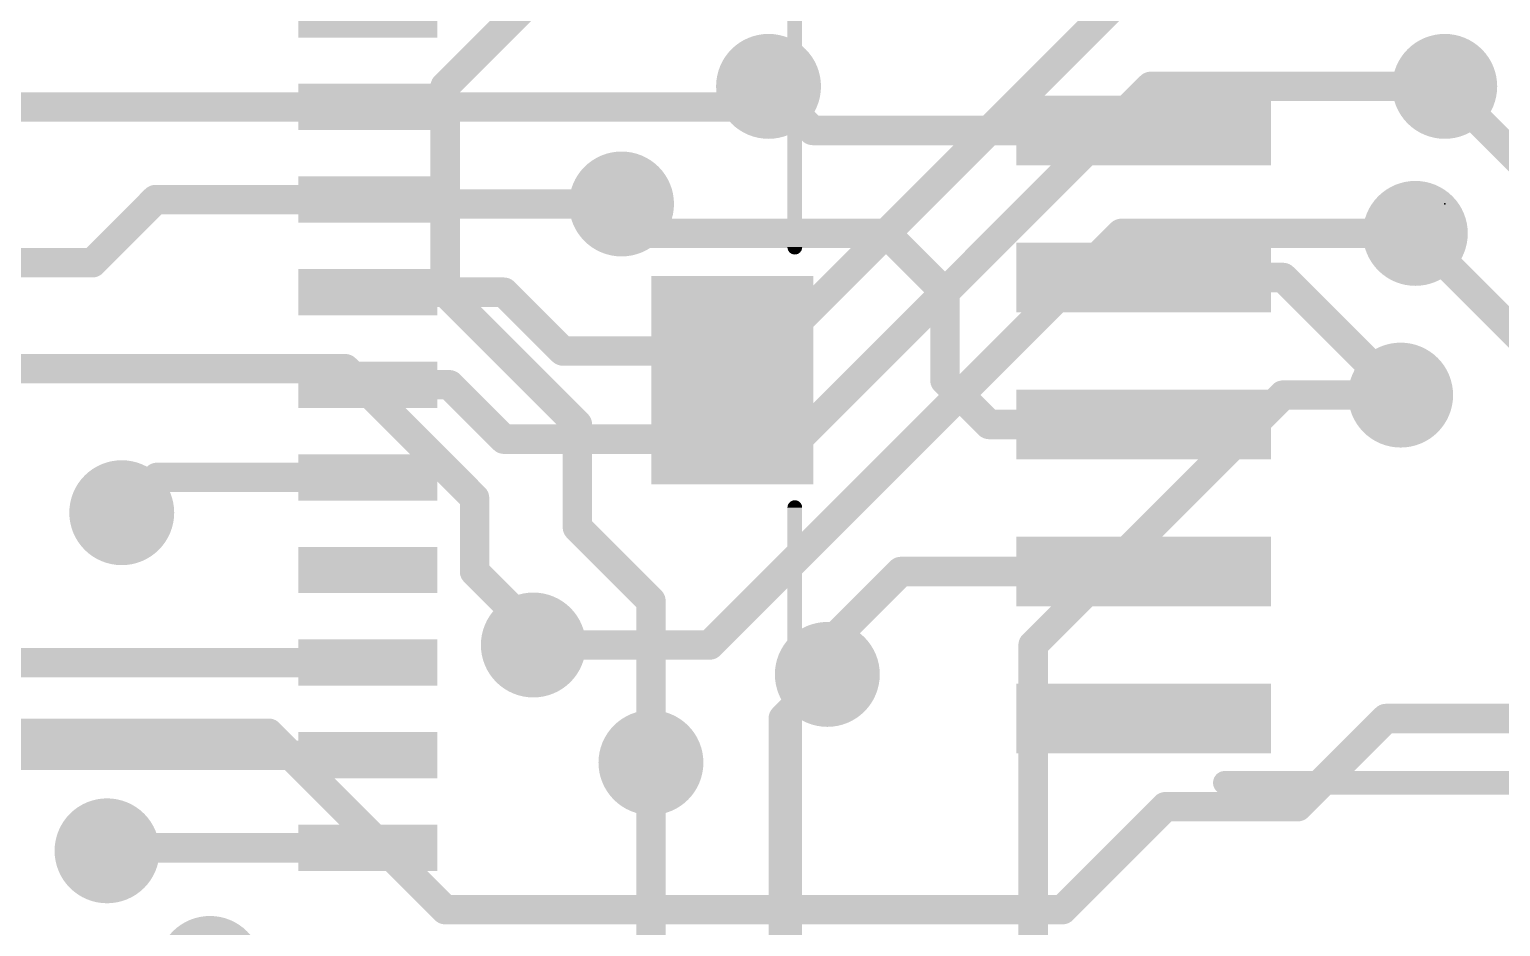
# Model space of a CAD drawing. Extents: x -13.4 to 36.9, y -18 to 22.9.
# Drawn here: x 7.84 to 20.55, y -1.42 to 6.33 of the extents above; entities that cross this region are included whole.
import ezdxf

# ---------------------------------------------------------------- set-up
doc = ezdxf.new("R2010")
doc.units = 0
for name, color, linetype in [('1', 12, 'CONTINUOUS'), ('16', 132, 'CONTINUOUS'), ('18', 110, 'CONTINUOUS'), ('21', 40, 'CONTINUOUS'), ('23', 53, 'CONTINUOUS')]:
    doc.layers.add(name, color=color, linetype=linetype)

# ---------------------------------------------------------------- blocks, each defined once
blk = doc.blocks.new('RECT')
blk.add_solid([(-0.5, -0.5), (0.5, -0.5), (-0.5, 0.5), (0.5, 0.5)])
blk = doc.blocks.new('ROUNDV')
at = {"const_width": 0.5}
blk.add_lwpolyline([(0, -0.25, 1), (0, 0.25, 1), (0, -0.25)], format="xyb", dxfattribs=at)

msp = doc.modelspace()

# ---------------------------------------------------------------- linework, layer by layer
at = {"layer": '1', "const_width": 0.254}
for points in [[(12.446, 6.858), (11.43, 5.842)], [(11.43, 5.842), (11.43, 4.064)], [(14.224, 5.842), (14.605, 5.461)], [(20.066, 5.842), (21.717, 4.191)], [(14.605, 5.461), (17.466, 5.461)], [(12.954, 4.826), (13.208, 4.572)], [(13.208, 4.572), (15.24, 4.572)], [(15.24, 4.572), (15.748, 4.064)], [(19.812, 4.572), (20.828, 3.556)], [(17.466, 4.191), (18.669, 4.191)], [(18.669, 4.191), (19.685, 3.175)], [(11.43, 4.064), (12.573, 2.921)], [(15.748, 4.064), (15.748, 3.302)], [(10.567, 3.403), (4.111, 3.403)], [(10.567, 3.403), (11.684, 2.286)], [(15.748, 3.302), (16.129, 2.921)], [(12.573, 2.921), (12.573, 2.032)], [(16.129, 2.921), (17.466, 2.921)], [(11.684, 2.286), (11.684, 1.651)], [(12.573, 2.032), (13.208, 1.397)], [(11.684, 1.651), (12.192, 1.143)], [(15.367, 1.651), (14.732, 1.016)], [(17.466, 1.651), (15.367, 1.651)], [(13.208, 1.397), (13.208, 0)], [(12.192, 1.143), (12.192, 1.016)], [(14.732, 1.016), (14.732, 0.762)], [(19.558, 0.381), (18.796, -0.381)], [(22.666, 0.381), (19.558, 0.381)], [(9.906, 0.254), (5.334, 0.254)], [(9.906, 0.254), (11.43, -1.27)], [(17.653, -0.381), (16.764, -1.27)], [(18.796, -0.381), (17.653, -0.381)], [(16.764, -1.27), (11.43, -1.27)]]:
    msp.add_lwpolyline(points, dxfattribs=at)
at = {"layer": '1', "const_width": 0.127}
for points in [[(11.4935, 5.842, 1), (11.3665, 5.842)], [(11.3851, 5.8869, 1), (11.4749, 5.7971)], [(14.2689, 5.8869, 1), (14.1791, 5.7971)], [(20.1109, 5.8869, 1), (20.0211, 5.7971)], [(14.605, 5.5245, 1), (14.605, 5.3975)], [(14.5601, 5.4161, 1), (14.6499, 5.5059)], [(17.466, 5.3975, 1), (17.466, 5.5245)], [(12.9989, 4.8709, 1), (12.9091, 4.7811)], [(13.208, 4.6355, 1), (13.208, 4.5085)], [(13.1631, 4.5271, 1), (13.2529, 4.6169)], [(15.2849, 4.6169, 1), (15.1951, 4.5271)], [(15.24, 4.5085, 1), (15.24, 4.6355)], [(19.8569, 4.6169, 1), (19.7671, 4.5271)], [(17.466, 4.2545, 1), (17.466, 4.1275)], [(18.7139, 4.2359, 1), (18.6241, 4.1461)], [(18.669, 4.1275, 1), (18.669, 4.2545)], [(11.4749, 4.1089, 1), (11.3851, 4.0191)], [(11.3665, 4.064, 1), (11.4935, 4.064)], [(15.8115, 4.064, 1), (15.6845, 4.064)], [(15.7031, 4.0191, 1), (15.7929, 4.1089)], [(10.6119, 3.4479, 1), (10.5221, 3.3581)], [(10.567, 3.3395, 1), (10.567, 3.4665)], [(15.7929, 3.3469, 1), (15.7031, 3.2571)], [(15.6845, 3.302, 1), (15.8115, 3.302)], [(19.6401, 3.1301, 1), (19.7299, 3.2199)], [(12.6365, 2.921, 1), (12.5095, 2.921)], [(12.5281, 2.8761, 1), (12.6179, 2.9659)], [(16.129, 2.9845, 1), (16.129, 2.8575)], [(16.0841, 2.8761, 1), (16.1739, 2.9659)], [(17.466, 2.8575, 1), (17.466, 2.9845)], [(11.7475, 2.286, 1), (11.6205, 2.286)], [(11.6391, 2.2411, 1), (11.7289, 2.3309)], [(12.6179, 2.0769, 1), (12.5281, 1.9871)], [(12.5095, 2.032, 1), (12.6365, 2.032)], [(11.7289, 1.6959, 1), (11.6391, 1.6061)], [(11.6205, 1.651, 1), (11.7475, 1.651)], [(15.367, 1.7145, 1), (15.367, 1.5875)], [(15.4119, 1.6061, 1), (15.3221, 1.6959)], [(17.466, 1.5875, 1), (17.466, 1.7145)], [(13.2715, 1.397, 1), (13.1445, 1.397)], [(13.1631, 1.3521, 1), (13.2529, 1.4419)], [(12.2555, 1.143, 1), (12.1285, 1.143)], [(12.1471, 1.0981, 1), (12.2369, 1.1879)], [(12.1285, 1.016, 1), (12.2555, 1.016)], [(14.7955, 1.016, 1), (14.6685, 1.016)], [(14.6871, 1.0609, 1), (14.7769, 0.9711)], [(14.6685, 0.762, 1), (14.7955, 0.762)], [(19.558, 0.4445, 1), (19.558, 0.3175)], [(19.6029, 0.3361, 1), (19.5131, 0.4259)], [(9.9509, 0.2989, 1), (9.8611, 0.2091)], [(9.906, 0.1905, 1), (9.906, 0.3175)], [(13.1445, 0, 1), (13.2715, 0)], [(17.653, -0.3175, 1), (17.653, -0.4445)], [(17.6979, -0.4259, 1), (17.6081, -0.3361)], [(18.796, -0.4445, 1), (18.796, -0.3175)], [(18.7511, -0.3361, 1), (18.8409, -0.4259)], [(11.43, -1.2065, 1), (11.43, -1.3335)], [(16.764, -1.3335, 1), (16.764, -1.2065)], [(11.3851, -1.3149, 1), (11.4749, -1.2251)], [(16.7191, -1.2251, 1), (16.8089, -1.3149)]]:
    msp.add_lwpolyline(points, format="xyb", dxfattribs=at)
at = {"layer": '16', "const_width": 0.254}
for points in [[(14.224, 3.556), (19.05, 8.382)], [(14.046, 5.664), (14.224, 5.842)], [(14.478, 2.794), (17.526, 5.842)], [(17.526, 5.842), (20.066, 5.842)], [(7.696, 5.664), (10.762, 5.664)], [(10.762, 5.664), (14.046, 5.664)], [(8.382, 4.318), (8.928, 4.864)], [(8.928, 4.864), (10.762, 4.864)], [(10.762, 4.864), (10.8, 4.826)], [(10.8, 4.826), (12.954, 4.826)], [(17.272, 4.572), (13.716, 1.016)], [(17.272, 4.572), (19.812, 4.572)], [(6.35, 4.318), (8.382, 4.318)], [(10.762, 4.064), (11.938, 4.064)], [(11.938, 4.064), (12.446, 3.556)], [(12.446, 3.556), (14.224, 3.556)], [(10.762, 3.264), (11.468, 3.264)], [(11.468, 3.264), (11.938, 2.794)], [(18.669, 3.175), (16.51, 1.016)], [(18.669, 3.175), (19.685, 3.175)], [(11.938, 2.794), (14.478, 2.794)], [(8.941, 2.464), (8.636, 2.159)], [(10.762, 2.464), (8.941, 2.464)], [(12.192, 1.016), (13.716, 1.016)], [(16.51, 1.016), (16.51, -3.556)], [(10.762, 0.864), (3.708, 0.864)], [(14.732, 0.762), (14.351, 0.381)], [(14.351, 0.381), (14.351, -6.35)], [(10.762, 0.064), (3.111, 0.064)], [(13.208, -4.953), (13.208, 0)], [(8.535, -0.736), (8.509, -0.762)], [(10.762, -0.736), (8.535, -0.736)]]:
    msp.add_lwpolyline(points, dxfattribs=at)
at = {"layer": '16', "const_width": 0.127}
for points in [[(14.2689, 5.7971, 1), (14.1791, 5.8869)], [(17.526, 5.9055, 1), (17.526, 5.7785)], [(17.5709, 5.7971, 1), (17.4811, 5.8869)], [(20.066, 5.7785, 1), (20.066, 5.9055)], [(10.762, 5.7275, 1), (10.762, 5.6005)], [(10.762, 5.6005, 1), (10.762, 5.7275)], [(14.0011, 5.7089, 1), (14.0909, 5.6191)], [(14.046, 5.6005, 1), (14.046, 5.7275)], [(8.928, 4.9275, 1), (8.928, 4.8005)], [(8.9729, 4.8191, 1), (8.8831, 4.9089)], [(10.8069, 4.9089, 1), (10.7171, 4.8191)], [(10.762, 4.8005, 1), (10.762, 4.9275)], [(10.8, 4.8895, 1), (10.8, 4.7625)], [(10.7551, 4.7811, 1), (10.8449, 4.8709)], [(12.954, 4.7625, 1), (12.954, 4.8895)], [(17.272, 4.6355, 1), (17.272, 4.5085)], [(17.3169, 4.5271, 1), (17.2271, 4.6169)], [(19.812, 4.5085, 1), (19.812, 4.6355)], [(8.3371, 4.3629, 1), (8.4269, 4.2731)], [(8.382, 4.2545, 1), (8.382, 4.3815)], [(10.762, 4.1275, 1), (10.762, 4.0005)], [(11.9829, 4.1089, 1), (11.8931, 4.0191)], [(11.938, 4.0005, 1), (11.938, 4.1275)], [(12.446, 3.6195, 1), (12.446, 3.4925)], [(12.4011, 3.5111, 1), (12.4909, 3.6009)], [(14.1791, 3.6009, 1), (14.2689, 3.5111)], [(14.224, 3.4925, 1), (14.224, 3.6195)], [(10.762, 3.3275, 1), (10.762, 3.2005)], [(11.5129, 3.3089, 1), (11.4231, 3.2191)], [(11.468, 3.2005, 1), (11.468, 3.3275)], [(18.669, 3.2385, 1), (18.669, 3.1115)], [(18.7139, 3.1301, 1), (18.6241, 3.2199)], [(19.685, 3.1115, 1), (19.685, 3.2385)], [(11.938, 2.8575, 1), (11.938, 2.7305)], [(11.8931, 2.7491, 1), (11.9829, 2.8389)], [(14.4331, 2.8389, 1), (14.5229, 2.7491)], [(14.478, 2.7305, 1), (14.478, 2.8575)], [(8.941, 2.5275, 1), (8.941, 2.4005)], [(8.9859, 2.4191, 1), (8.8961, 2.5089)], [(10.762, 2.4005, 1), (10.762, 2.5275)], [(8.5911, 2.2039, 1), (8.6809, 2.1141)], [(12.192, 1.0795, 1), (12.192, 0.9525)], [(13.6711, 1.0609, 1), (13.7609, 0.9711)], [(13.716, 0.9525, 1), (13.716, 1.0795)], [(16.5735, 1.016, 1), (16.4465, 1.016)], [(16.4651, 1.0609, 1), (16.5549, 0.9711)], [(10.762, 0.8005, 1), (10.762, 0.9275)], [(14.7769, 0.7171, 1), (14.6871, 0.8069)], [(14.4145, 0.381, 1), (14.2875, 0.381)], [(14.3061, 0.4259, 1), (14.3959, 0.3361)], [(10.762, 0.0005, 1), (10.762, 0.1275)], [(13.2715, 0, 1), (13.1445, 0)], [(8.535, -0.6725, 1), (8.535, -0.7995)], [(8.5799, -0.7809, 1), (8.4901, -0.6911)], [(10.762, -0.7995, 1), (10.762, -0.6725)], [(8.4641, -0.7171, 1), (8.5539, -0.8069)]]:
    msp.add_lwpolyline(points, format="xyb", dxfattribs=at)
at = {"layer": '21'}
for points, const_width in [([(14.451, 8.153), (14.451, 4.453)], 0.127), ([(14.451, 2.203), (14.451, -2.847)], 0.127), ([(21.966, -0.174), (18.166, -0.174)], 0.2032)]:
    msp.add_lwpolyline(points, dxfattribs=dict(at, const_width=const_width))
for points, const_width in [([(14.4192, 4.453, 1), (14.4828, 4.453)], 0.0635), ([(14.4828, 2.203, 1), (14.4192, 2.203)], 0.0635), ([(18.166, -0.1232, 1), (18.166, -0.2248)], 0.1016)]:
    msp.add_lwpolyline(points, format="xyb", dxfattribs=dict(at, const_width=const_width))
at = {"layer": '23'}
msp.add_point((20.066, 4.826), dxfattribs=at)

# ---------------------------------------------------------------- block references
at = {"layer": '1', "xscale": 0.6, "yscale": 2.2, "rotation": 270}
for p in [(17.466, 5.461), (17.466, 4.191), (17.466, 2.921), (17.466, 1.651), (17.466, 0.381)]:
    msp.add_blockref('RECT', p, dxfattribs=at)
at = {"layer": '1', "xscale": 1.4, "yscale": 1.8}
msp.add_blockref('RECT', (13.911, 3.303), dxfattribs=at)
at = {"layer": '16', "xscale": 1.2, "yscale": 0.4}
for p in [(10.762, 6.464), (10.762, 5.664), (10.762, 4.864), (10.762, 4.064), (10.762, 3.264), (10.762, 2.464), (10.762, 1.664), (10.762, 0.864), (10.762, 0.064), (10.762, -0.736)]:
    msp.add_blockref('RECT', p, dxfattribs=at)
at = {"layer": '18', "xscale": 0.9064, "yscale": 0.9064}
for p in [(14.224, 5.842), (14.224, 5.842), (20.066, 5.842), (20.066, 5.842), (12.954, 4.826), (12.954, 4.826), (19.812, 4.572), (19.812, 4.572), (19.685, 3.175), (19.685, 3.175), (8.636, 2.159), (8.636, 2.159), (12.192, 1.016), (12.192, 1.016), (14.732, 0.762), (14.732, 0.762), (13.208, 0), (13.208, 0), (8.509, -0.762), (8.509, -0.762), (9.398, -1.778), (9.398, -1.778)]:
    msp.add_blockref('ROUNDV', p, dxfattribs=at)

doc.saveas('drawing.dxf')
